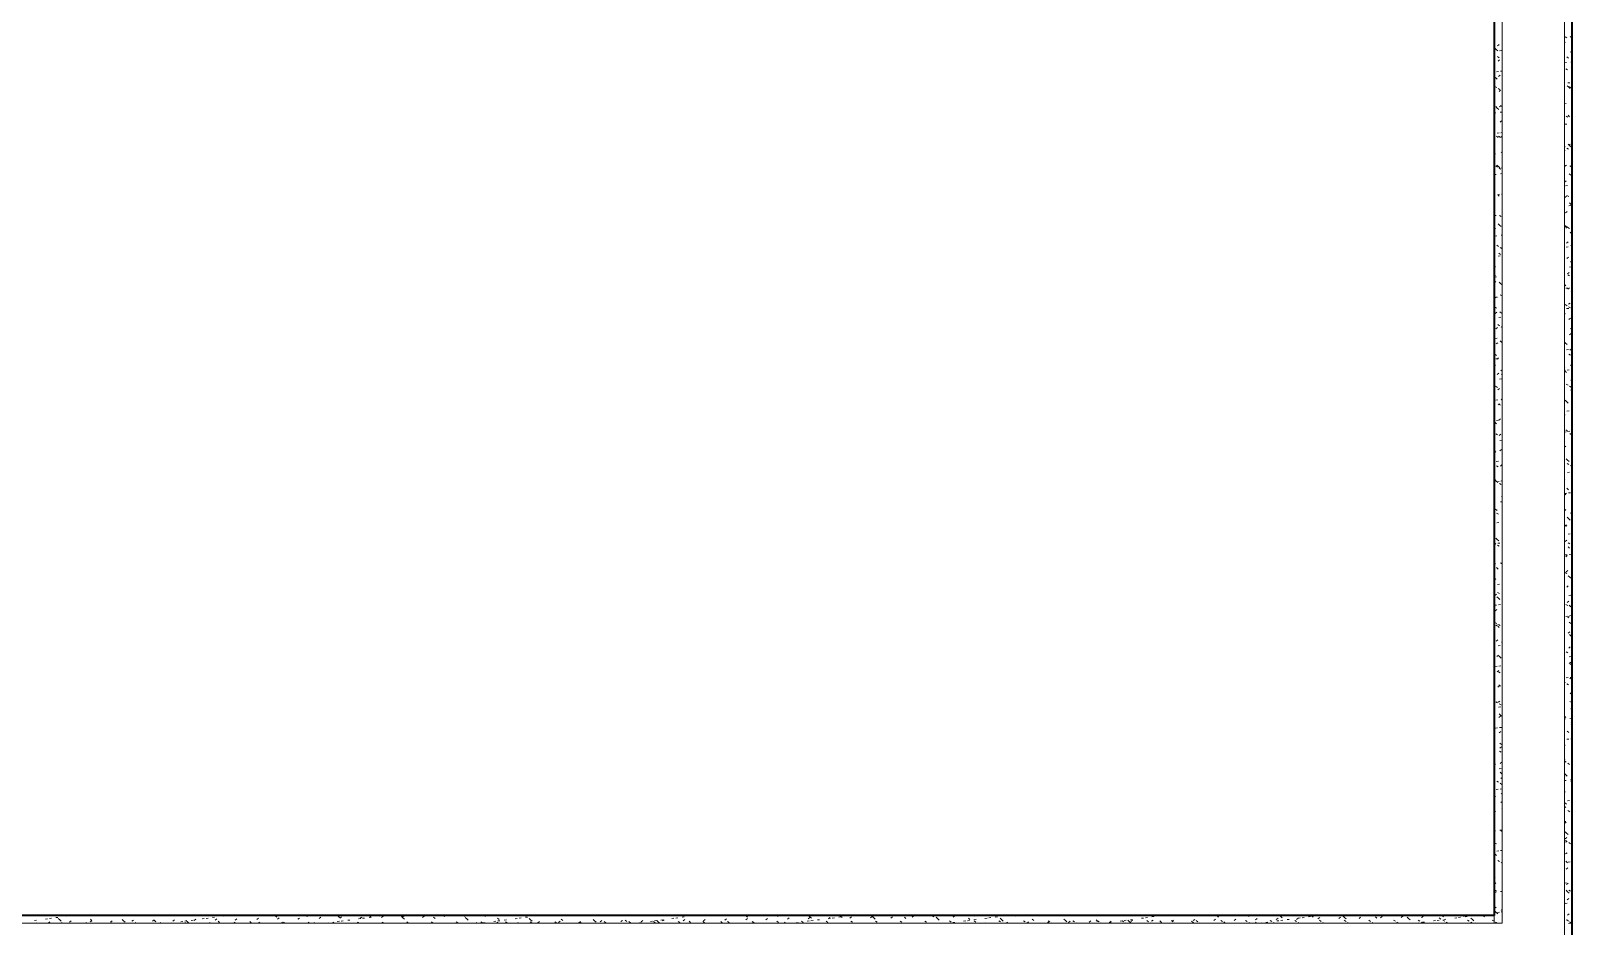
# Model space of a CAD drawing. Header units: millimetres. Extents: x -4948 to 42228, y -4856 to 69378.
# Drawn here: x 17750 to 20221, y 13837 to 15273 of the extents above; entities that cross this region are included whole.
import ezdxf

# ---------------------------------------------------------------- set-up
doc = ezdxf.new("R2010")
doc.units = ezdxf.units.MM
for name, color, linetype, lineweight in [('A-WALL', 113, 'Continuous', 13), ('A-WALL-PATT', 111, 'Continuous', 13), ('I-WALL', 2, 'Continuous', 13)]:
    doc.layers.add(name, color=color, linetype=linetype, lineweight=lineweight)

# ---------------------------------------------------------------- blocks, each defined once
blk = doc.blocks.new('27ELB-RD-AR-0000-BIM_rvt-1-1 этаж отм_ _0_000 лотки')
at = {"layer": 'A-WALL', "color": 252, "lineweight": 9}
for p, q in [((20108.9, 13842.1), (20108.9, 16592.1)), ((20208.9, 13742.1), (20208.9, 16592.1)), ((20096.4, 13842.1), (16221.4, 13842.1)), ((20096.4, 13842.1), (20096.4, 13854.6)), ((20096.4, 13854.6), (20096.4, 13842.1)), ((20108.9, 13842.1), (20096.4, 13842.1)), ((20096.4, 13842.1), (20108.9, 13842.1))]:
    blk.add_line(p, q, dxfattribs=at)
at = {"layer": 'A-WALL-PATT', "color": 252, "linetype": 'Continuous', "lineweight": 9}
for p, q in [((20096.4, 15272.5), (20096.4, 15272.6)), ((20101.7, 15249), (20104.3, 15251)), ((20208.9, 15254.5), (20210.7, 15254.7)), ((20210, 15263.6), (20212.9, 15261.8)), ((20218.1, 15263), (20220.7, 15265.1)), ((20096.4, 15239.7), (20097.8, 15239.9)), ((20097.2, 15245.2), (20099.6, 15243.1)), ((20099.6, 15243.1), (20099.6, 15243.1)), ((20099.6, 15243.1), (20102.1, 15240.8)), ((20101.6, 15231.6), (20104.5, 15229.8)), ((20102.5, 15224.5), (20105.1, 15226.5)), ((20104.8, 15240.8), (20108.1, 15241.2)), ((20208.9, 15221.6), (20212.1, 15222)), ((20213, 15231.4), (20215.5, 15229.2)), ((20218.9, 15238.6), (20221.4, 15240.5)), ((20219.1, 15222.9), (20221.4, 15223.2)), ((20220.3, 15231.8), (20221.4, 15231.1)), ((20098.5, 15198), (20101, 15195.7)), ((20099.9, 15207.2), (20103.3, 15207.7)), ((20103.3, 15200), (20105.9, 15202.1)), ((20106.2, 15208.1), (20108.9, 15208.4)), ((20211.3, 15212.3), (20214.1, 15210.5)), ((20219.7, 15214.1), (20221.4, 15215.4)), ((20096.4, 15173.9), (20097.4, 15174)), ((20097.5, 15183.7), (20100.4, 15181.9)), ((20102.9, 15180.3), (20105.7, 15178.5)), ((20104.1, 15175.6), (20106.7, 15177.6)), ((20213.5, 15184.8), (20215.9, 15182.7)), ((20214.2, 15189.4), (20217.5, 15189.8)), ((20215.9, 15182.7), (20215.9, 15182.7)), ((20215.9, 15182.7), (20218.3, 15180.4)), ((20216.2, 15183.9), (20219, 15182.1)), ((20220.5, 15190.2), (20221.4, 15190.4)), ((20220.5, 15189.6), (20221.4, 15190.3)), ((20099, 15151.4), (20101.3, 15149.2)), ((20101.3, 15149.2), (20101.3, 15149.2)), ((20101.3, 15149.2), (20103.8, 15147)), ((20104.9, 15151.1), (20107.5, 15153.1)), ((20107.8, 15151.9), (20108.9, 15151.2)), ((20208.9, 15155.8), (20211.6, 15156.2)), ((20221.3, 15165.2), (20221.4, 15165.2)), ((20096.4, 15141), (20098.8, 15141.3)), ((20105.7, 15126.6), (20108.3, 15128.7)), ((20105.8, 15142.3), (20108.9, 15142.7)), ((20209.7, 15123.1), (20213, 15123.5)), ((20211.5, 15136.3), (20214.3, 15134.5)), ((20214.8, 15137.6), (20217.2, 15135.3)), ((20220, 15124.4), (20221.4, 15124.6)), ((20100.2, 15104.1), (20102.7, 15101.9)), ((20100.9, 15108.7), (20104.2, 15109.2)), ((20103.1, 15104.3), (20105.9, 15102.5)), ((20106.5, 15102.1), (20108.9, 15104)), ((20107.1, 15109.6), (20108.9, 15109.8)), ((20208.9, 15105.4), (20209.2, 15105.7)), ((20096.4, 15083.4), (20096.9, 15083)), ((20096.4, 15075.3), (20098.3, 15075.5)), ((20107.3, 15077.7), (20108.9, 15078.9)), ((20208.9, 15087.5), (20210.2, 15086.6)), ((20208.9, 15080.4), (20210, 15081.2)), ((20212.7, 15085), (20215.6, 15083.2)), ((20215.1, 15090.9), (20218.5, 15091.3)), ((20215.2, 15091), (20217.6, 15088.8)), ((20217.6, 15088.8), (20217.6, 15088.8)), ((20217.6, 15088.8), (20220.1, 15086.6)), ((20099, 15056.4), (20101.8, 15054.6)), ((20100.7, 15057.5), (20103.1, 15055.4)), ((20103.1, 15055.4), (20103.1, 15055.4)), ((20103.1, 15055.4), (20105.5, 15053.1)), ((20104.4, 15053), (20107.2, 15051.2)), ((20108.1, 15053.2), (20108.9, 15053.8)), ((20208.9, 15055.3), (20210.8, 15056.7)), ((20209.3, 15057.2), (20212.6, 15057.7)), ((20217.6, 15056.6), (20220.5, 15054.8)), ((20096.4, 15042.4), (20099.7, 15042.8)), ((20106.7, 15043.7), (20108.9, 15044)), ((20208.9, 15030.2), (20211.6, 15032.3)), ((20210.6, 15024.5), (20214, 15025)), ((20216.5, 15043.7), (20219, 15041.5)), ((20221, 15025.9), (20221.4, 15025.9)), ((20096.4, 15007.6), (20097.2, 15007)), ((20101.8, 15010.2), (20105.1, 15010.6)), ((20102, 15010.3), (20104.4, 15008)), ((20108.1, 15011), (20108.9, 15011.1)), ((20209.7, 15005.8), (20212.4, 15007.8)), ((20213, 15009.1), (20215.8, 15007.3)), ((20096.4, 14976.6), (20099.3, 14977)), ((20104.6, 14977), (20107.4, 14975.2)), ((20210.5, 14981.3), (20213.2, 14983.3)), ((20216.1, 14992.4), (20219.4, 14992.8)), ((20217, 14997.1), (20219.3, 14995)), ((20219.3, 14995), (20219.3, 14995)), ((20219.3, 14995), (20221.4, 14993.1)), ((20096.4, 14957), (20098.4, 14955.7)), ((20102.5, 14963.7), (20104.8, 14961.5)), ((20104.8, 14961.5), (20104.8, 14961.5)), ((20104.8, 14961.5), (20107.3, 14959.3)), ((20208.9, 14961.2), (20211.7, 14959.4)), ((20208.9, 14958.4), (20209.6, 14957.7)), ((20210.2, 14958.7), (20213.5, 14959.1)), ((20211.3, 14956.8), (20214, 14958.9)), ((20214.2, 14957.7), (20217.1, 14955.9)), ((20218.2, 14949.9), (20220.7, 14947.6)), ((20096.4, 14943.9), (20096.8, 14944.2)), ((20097.3, 14943.8), (20100.6, 14944.3)), ((20100.5, 14929.1), (20103.3, 14927.3)), ((20105.8, 14925.7), (20108.7, 14923.9)), ((20107.6, 14945.2), (20108.9, 14945.4)), ((20211.6, 14926), (20214.9, 14926.4)), ((20212.1, 14932.4), (20214.8, 14934.4)), ((20219.1, 14929.4), (20221.4, 14927.9)), ((20096.4, 14918.8), (20097.6, 14919.7)), ((20102.8, 14911.7), (20106.1, 14912.1)), ((20103.7, 14916.4), (20106.2, 14914.2)), ((20212.9, 14907.9), (20215.6, 14909.9)), ((20218.7, 14903.3), (20221.1, 14901.1)), ((20221.1, 14901.1), (20221.1, 14901.1)), ((20221.1, 14901.1), (20221.4, 14900.9)), ((20096.4, 14893.7), (20098.4, 14895.3)), ((20096.4, 14881.2), (20098.6, 14879.8)), ((20096.9, 14878), (20100.2, 14878.5)), ((20213.7, 14883.4), (20216.4, 14885.5)), ((20214.5, 14881.8), (20217.3, 14880)), ((20217, 14893.8), (20220.4, 14894.3)), ((20096.5, 14868.8), (20099.2, 14870.8)), ((20104.2, 14869.8), (20106.5, 14867.7)), ((20106.5, 14867.7), (20106.5, 14867.7)), ((20106.5, 14867.7), (20108.9, 14865.6)), ((20208.9, 14866.2), (20208.9, 14866.1)), ((20208.9, 14866.1), (20208.9, 14866.1)), ((20208.9, 14866.1), (20211.4, 14863.9)), ((20211.1, 14860.2), (20214.5, 14860.6)), ((20214.5, 14858.9), (20217.2, 14861)), ((20220, 14856), (20221.4, 14854.7)), ((20096.4, 14830.9), (20096.9, 14830.4)), ((20097.1, 14830.2), (20099.9, 14828.4)), ((20097.3, 14844.3), (20100, 14846.3)), ((20098.3, 14845.3), (20101.6, 14845.8)), ((20106.1, 14849.8), (20108.9, 14848)), ((20108.6, 14846.7), (20108.9, 14846.7)), ((20208.9, 14827), (20209.6, 14827.1)), ((20210.3, 14833.9), (20213.2, 14832.1)), ((20212.5, 14827.5), (20215.9, 14827.9)), ((20215.3, 14834.5), (20218, 14836.5)), ((20215.7, 14830.5), (20218.5, 14828.7)), ((20098.1, 14819.8), (20100.8, 14821.9)), ((20102, 14801.9), (20104.8, 14800.1)), ((20103.7, 14813.2), (20107, 14813.6)), ((20105.4, 14822.6), (20107.9, 14820.3)), ((20208.9, 14820.1), (20210.3, 14818.7)), ((20216.1, 14810), (20218.8, 14812)), ((20220.5, 14809.4), (20221.4, 14808.6)), ((20220.6, 14802.1), (20221.4, 14801.6)), ((20097.8, 14779.5), (20101.1, 14779.9)), ((20098.9, 14795.3), (20101.6, 14797.4)), ((20105.9, 14776), (20108.3, 14773.8)), ((20107.3, 14798.4), (20108.9, 14797.5)), ((20216.9, 14785.5), (20219.6, 14787.6)), ((20218, 14795.3), (20221.3, 14795.8)), ((20097.3, 14754.3), (20100.1, 14752.5)), ((20099.7, 14770.9), (20102.4, 14772.9)), ((20108.3, 14773.8), (20108.3, 14773.8)), ((20108.3, 14773.8), (20108.9, 14773.3)), ((20208.9, 14773.9), (20210.6, 14772.3)), ((20210.6, 14772.3), (20210.6, 14772.3)), ((20210.6, 14772.3), (20213.1, 14770)), ((20212.1, 14761.7), (20215.4, 14762.1)), ((20215.9, 14754.5), (20218.8, 14752.7)), ((20217.7, 14761.1), (20220.4, 14763.1)), ((20096.4, 14738.6), (20098.6, 14736.6)), ((20099.2, 14746.8), (20102.5, 14747.2)), ((20100.5, 14746.4), (20103.2, 14748.4)), ((20107.2, 14728.7), (20108.9, 14727.2)), ((20208.9, 14733.7), (20209.8, 14733.2)), ((20208.9, 14728.4), (20210.5, 14728.6)), ((20209.5, 14727.2), (20212, 14724.9)), ((20213.5, 14729), (20216.8, 14729.4)), ((20218.5, 14736.6), (20221.2, 14738.6)), ((20098.5, 14703), (20101.4, 14701.2)), ((20101.3, 14721.9), (20104, 14724)), ((20104.6, 14714.6), (20108, 14715.1)), ((20107.6, 14722.5), (20108.9, 14721.7)), ((20211.8, 14706.6), (20214.7, 14704.8)), ((20217.2, 14703.2), (20220, 14701.4)), ((20219.3, 14712.1), (20221.4, 14713.7)), ((20096.4, 14692.5), (20097.5, 14691.5)), ((20098.8, 14681), (20102.1, 14681.4)), ((20102.1, 14697.5), (20104.8, 14699.5)), ((20107.7, 14682.1), (20108.9, 14681)), ((20210, 14680.6), (20212.4, 14678.4)), ((20212.4, 14678.4), (20212.4, 14678.4)), ((20212.4, 14678.4), (20214.9, 14676.2)), ((20218.9, 14696.8), (20221.4, 14697.1)), ((20220.1, 14687.6), (20221.4, 14688.6)), ((20102.9, 14673), (20105.6, 14675)), ((20103.4, 14674.6), (20106.3, 14672.8)), ((20108.8, 14671.2), (20108.9, 14671.1)), ((20208.9, 14657.9), (20210, 14657.2)), ((20213, 14663.1), (20216.3, 14663.6)), ((20220.9, 14663.2), (20221.4, 14663.5)), ((20096.4, 14647.8), (20097.2, 14647.9)), ((20096.4, 14646.4), (20097.8, 14645)), ((20097.8, 14645), (20097.8, 14645)), ((20097.8, 14645), (20100.3, 14642.7)), ((20100.1, 14648.3), (20103.5, 14648.7)), ((20103.7, 14648.5), (20106.4, 14650.6)), ((20208.9, 14629.7), (20211.5, 14630.1)), ((20211.3, 14633.3), (20213.8, 14631)), ((20214.4, 14630.4), (20217.7, 14630.9)), ((20098.8, 14627), (20101.6, 14625.2)), ((20104.5, 14624.1), (20107.2, 14626.1)), ((20105.6, 14616.1), (20108.9, 14616.5)), ((20208.9, 14607.4), (20211.2, 14605.9)), ((20217.4, 14627.2), (20220.3, 14625.4)), ((20096.8, 14599.9), (20099.2, 14597.6)), ((20099.7, 14582.5), (20103, 14582.9)), ((20105.3, 14599.6), (20108, 14601.6)), ((20211.8, 14586.7), (20214.1, 14584.6)), ((20213.3, 14579.3), (20216.1, 14577.5)), ((20214.1, 14584.6), (20214.1, 14584.6)), ((20214.1, 14584.6), (20216.6, 14582.3)), ((20219.9, 14598.3), (20221.4, 14598.5)), ((20096.4, 14578), (20097.5, 14577.3)), ((20100, 14575.7), (20102.8, 14573.9)), ((20106.2, 14575.1), (20108.8, 14577.2)), ((20208.9, 14553.6), (20209.6, 14554.2)), ((20214, 14564.6), (20217.3, 14565.1)), ((20218.7, 14575.9), (20221.4, 14574.2)), ((20096.4, 14549.1), (20098.1, 14549.4)), ((20097.2, 14553.3), (20099.6, 14551.1)), ((20099.6, 14551.1), (20099.6, 14551.1)), ((20099.6, 14551.1), (20102.1, 14548.9)), ((20101.1, 14549.8), (20104.4, 14550.2)), ((20104.9, 14547.3), (20107.7, 14545.5)), ((20107, 14550.6), (20108.9, 14552.1)), ((20208.9, 14531.6), (20211.5, 14529.9)), ((20208.9, 14528.5), (20210.4, 14529.7)), ((20209.1, 14531.1), (20212.4, 14531.5)), ((20213, 14539.5), (20215.5, 14537.2)), ((20215.4, 14531.9), (20218.7, 14532.4)), ((20098.5, 14506), (20101, 14503.8)), ((20106.5, 14517.6), (20108.9, 14517.9)), ((20107.8, 14526.2), (20108.9, 14527)), ((20208.9, 14503.4), (20211.2, 14505.2)), ((20100.3, 14499.7), (20103.1, 14497.9)), ((20100.6, 14483.9), (20104, 14484.4)), ((20108.6, 14501.7), (20108.9, 14501.9)), ((20209.4, 14478.7), (20212, 14480.8)), ((20209.9, 14480.4), (20212.7, 14478.6)), ((20213.5, 14492.9), (20215.9, 14490.7)), ((20215.9, 14490.7), (20215.9, 14490.7)), ((20215.9, 14490.7), (20218.3, 14488.5)), ((20218.9, 14499.9), (20221.4, 14498.4)), ((20220.8, 14499.8), (20221.4, 14499.8)), ((20096.4, 14467.3), (20096.7, 14467.5)), ((20099, 14459.4), (20101.3, 14457.3)), ((20101.3, 14457.3), (20101.3, 14457.3)), ((20101.3, 14457.3), (20103.8, 14455)), ((20210.2, 14454.3), (20212.8, 14456.3)), ((20214.9, 14466.1), (20218.2, 14466.5)), ((20096.4, 14451.7), (20099, 14450)), ((20096.4, 14450.5), (20099.1, 14450.8)), ((20096.4, 14442.2), (20097.5, 14443)), ((20101.5, 14448.4), (20104.3, 14446.6)), ((20102, 14451.2), (20105.4, 14451.7)), ((20210, 14432.6), (20213.4, 14433)), ((20211, 14429.8), (20213.6, 14431.8)), ((20214.8, 14452), (20217.6, 14450.2)), ((20214.8, 14445.6), (20217.2, 14443.3)), ((20216.3, 14433.4), (20219.6, 14433.8)), ((20220.1, 14448.6), (20221.4, 14447.8)), ((20096.4, 14417.1), (20098.3, 14418.6)), ((20100.2, 14412.2), (20102.7, 14409.9)), ((20106.4, 14420), (20108.9, 14418.4)), ((20107.5, 14419.1), (20108.9, 14419.2)), ((20211.8, 14405.3), (20214.4, 14407.4)), ((20096.4, 14392.1), (20099.1, 14394.1)), ((20101.6, 14385.4), (20104.9, 14385.8)), ((20210.1, 14404.5), (20213, 14402.7)), ((20212.6, 14380.9), (20215.2, 14382.9)), ((20215.2, 14399), (20217.6, 14396.9)), ((20217.6, 14396.9), (20217.6, 14396.9)), ((20217.6, 14396.9), (20220.1, 14394.6)), ((20097.2, 14367.6), (20099.9, 14369.6)), ((20100.7, 14365.6), (20103.1, 14363.4)), ((20101.7, 14372.4), (20104.6, 14370.6)), ((20103.1, 14363.4), (20103.1, 14363.4)), ((20103.1, 14363.4), (20105.5, 14361.2)), ((20213.4, 14356.4), (20216, 14358.4)), ((20215.9, 14367.6), (20219.2, 14368)), ((20220.4, 14372.7), (20221.4, 14372)), ((20096.7, 14351.9), (20100, 14352.3)), ((20098, 14343.1), (20100.7, 14345.2)), ((20103, 14352.7), (20106.3, 14353.1)), ((20211, 14334), (20214.3, 14334.5)), ((20211.4, 14353.1), (20214.2, 14351.3)), ((20214.2, 14331.9), (20216.8, 14334)), ((20216.5, 14351.8), (20219, 14349.5)), ((20217.2, 14334.9), (20220.6, 14335.3)), ((20097.6, 14324.5), (20100.4, 14322.7)), ((20098.8, 14318.7), (20101.5, 14320.7)), ((20102, 14318.3), (20104.4, 14316.1)), ((20103, 14321.1), (20105.8, 14319.3)), ((20108.4, 14320.5), (20108.9, 14320.6)), ((20215, 14307.4), (20217.6, 14309.5)), ((20216.3, 14324.7), (20219.1, 14322.9)), ((20099.6, 14294.2), (20102.3, 14296.2)), ((20102.5, 14286.9), (20105.9, 14287.3)), ((20107.9, 14292.7), (20108.9, 14292.1)), ((20215.8, 14283), (20218.4, 14285)), ((20217, 14305.2), (20219.3, 14303)), ((20219.3, 14303), (20219.3, 14303)), ((20219.3, 14303), (20221.4, 14301.2)), ((20100.4, 14269.7), (20103.1, 14271.8)), ((20102.4, 14271.7), (20104.8, 14269.6)), ((20104.8, 14269.6), (20104.8, 14269.6)), ((20104.8, 14269.6), (20107.3, 14267.3)), ((20208.9, 14268), (20209.8, 14268.1)), ((20208.9, 14266.5), (20209.6, 14265.8)), ((20211.6, 14277.2), (20214.4, 14275.4)), ((20216.6, 14258.5), (20219.2, 14260.5)), ((20216.8, 14269), (20220.1, 14269.5)), ((20218.2, 14257.9), (20220.7, 14255.6)), ((20097.7, 14253.4), (20101, 14253.8)), ((20101.2, 14245.2), (20103.9, 14247.3)), ((20103.2, 14245.2), (20106, 14243.4)), ((20103.9, 14254.2), (20107.2, 14254.6)), ((20211.9, 14235.5), (20215.2, 14236)), ((20217.4, 14234), (20220, 14236.1)), ((20218.2, 14236.3), (20221.4, 14236.8)), ((20096.4, 14224.2), (20097, 14223.8)), ((20102, 14220.8), (20104.7, 14222.8)), ((20103.7, 14224.5), (20106.2, 14222.2)), ((20208.9, 14228.4), (20210.3, 14227.5)), ((20212.8, 14225.9), (20215.7, 14224.1)), ((20218.2, 14209.6), (20220.8, 14211.6)), ((20218.7, 14211.3), (20221.1, 14209.2)), ((20221.1, 14209.2), (20221.1, 14209.2)), ((20221.1, 14209.2), (20221.4, 14208.9)), ((20096.4, 14187.4), (20096.5, 14187.4)), ((20099.1, 14197.2), (20101.9, 14195.4)), ((20102.8, 14196.3), (20105.5, 14198.3)), ((20103.5, 14188.4), (20106.8, 14188.8)), ((20104.4, 14193.8), (20107.3, 14192)), ((20208.9, 14202.2), (20209.4, 14202.3)), ((20217.7, 14197.5), (20220.6, 14195.7)), ((20219, 14185.1), (20221.4, 14186.9)), ((20103.6, 14171.8), (20106.3, 14173.9)), ((20104.2, 14177.9), (20106.5, 14175.7)), ((20106.5, 14175.7), (20106.5, 14175.7)), ((20106.5, 14175.7), (20108.9, 14173.6)), ((20208.9, 14174.2), (20208.9, 14174.2)), ((20208.9, 14174.2), (20208.9, 14174.2)), ((20208.9, 14174.2), (20211.4, 14171.9)), ((20208.9, 14169.4), (20210.7, 14169.6)), ((20217.7, 14170.5), (20221.1, 14171)), ((20219.8, 14160.6), (20221.4, 14161.8)), ((20220, 14164.1), (20221.4, 14162.8)), ((20096.4, 14148.4), (20097.3, 14147.9)), ((20096.4, 14138.9), (20096.8, 14138.5)), ((20098.6, 14154.8), (20101.9, 14155.3)), ((20104.4, 14147.4), (20107.1, 14149.4)), ((20104.9, 14155.7), (20108.2, 14156.1)), ((20212.9, 14137), (20216.2, 14137.4)), ((20213.1, 14149.9), (20215.9, 14148.1)), ((20219.1, 14137.8), (20221.4, 14138.1)), ((20220.6, 14136.1), (20221.4, 14136.7)), ((20104.7, 14117.9), (20107.5, 14116.1)), ((20105.2, 14122.9), (20107.9, 14124.9)), ((20105.4, 14130.6), (20107.9, 14128.4)), ((20208.9, 14128.1), (20210.3, 14126.8)), ((20220.5, 14117.5), (20221.4, 14116.6)), ((20096.4, 14097.9), (20098.5, 14096.6)), ((20096.4, 14088.8), (20097.4, 14088.9)), ((20104.4, 14089.8), (20107.7, 14090.3)), ((20105.9, 14084), (20108.3, 14081.9)), ((20106, 14098.4), (20108.7, 14100.5)), ((20208.9, 14103.6), (20210.3, 14103.8)), ((20209, 14102), (20211.8, 14100.2)), ((20214.3, 14098.6), (20217.1, 14096.8)), ((20100.6, 14070), (20103.4, 14068.2)), ((20105.9, 14066.6), (20108.7, 14064.7)), ((20106.8, 14073.9), (20108.9, 14075.5)), ((20108.3, 14081.9), (20108.3, 14081.9)), ((20108.3, 14081.9), (20108.9, 14081.3)), ((20208.9, 14082), (20210.6, 14080.3)), ((20208.9, 14077), (20209.5, 14077.5)), ((20208.9, 14070.7), (20211.7, 14071.1)), ((20210.6, 14080.3), (20210.6, 14080.3)), ((20210.6, 14080.3), (20213.1, 14078.1)), ((20218.7, 14072), (20221.4, 14072.4)), ((20219.2, 14070.2), (20221.4, 14068.8)), ((20096.4, 14046.7), (20098.6, 14044.6)), ((20099.5, 14056.3), (20102.9, 14056.8)), ((20105.8, 14057.1), (20108.9, 14057.5)), ((20107.2, 14036.8), (20108.9, 14035.2)), ((20107.6, 14049.5), (20108.9, 14050.4)), ((20208.9, 14051.9), (20210.3, 14053)), ((20209.5, 14035.2), (20212, 14032.9)), ((20213.8, 14038.5), (20217.1, 14038.9)), ((20220.1, 14039.3), (20221.4, 14039.5)), ((20096.4, 14023), (20097, 14023.1)), ((20096.4, 14022.1), (20098.7, 14020.6)), ((20108.4, 14025), (20108.9, 14025.3)), ((20208.9, 14026.8), (20211.1, 14028.6)), ((20214.6, 14022.6), (20217.4, 14020.8)), ((20096.4, 14000.5), (20097.5, 13999.5)), ((20096.4, 13990.1), (20098.4, 13990.4)), ((20105.4, 13991.3), (20108.7, 13991.8)), ((20106.2, 13990.6), (20108.9, 13988.9)), ((20107.7, 13990.2), (20108.9, 13989.1)), ((20208.9, 14004.9), (20211.2, 14005.3)), ((20209.3, 14002), (20211.9, 14004.1)), ((20210, 13988.6), (20212.4, 13986.5)), ((20212.4, 13986.5), (20212.4, 13986.5)), ((20212.4, 13986.5), (20214.9, 13984.2)), ((20097.1, 13971.1), (20100, 13969.3)), ((20209.3, 13972.1), (20212.6, 13972.6)), ((20210.1, 13977.6), (20212.7, 13979.6)), ((20210.4, 13974.7), (20213.3, 13972.9)), ((20215.8, 13971.3), (20218.6, 13969.5)), ((20219.6, 13973.5), (20221.4, 13973.7)), ((20096.4, 13954.4), (20097.8, 13953)), ((20096.4, 13940.5), (20097.1, 13941.1)), ((20097.8, 13953), (20097.8, 13953)), ((20097.8, 13953), (20100.3, 13950.8)), ((20100.5, 13957.8), (20103.8, 13958.2)), ((20102, 13942.7), (20104.9, 13940.9)), ((20106.7, 13958.6), (20108.9, 13958.9)), ((20107.4, 13939.3), (20108.9, 13938.3)), ((20210.9, 13953.1), (20213.5, 13955.1)), ((20211.3, 13941.4), (20213.8, 13939.1)), ((20214.8, 13940), (20218.1, 13940.4)), ((20220.7, 13942.9), (20221.4, 13942.5)), ((20221, 13940.8), (20221.4, 13940.8)), ((20096.4, 13924.4), (20097.9, 13924.6)), ((20096.4, 13915.4), (20097.9, 13916.6)), ((20211.7, 13928.6), (20214.3, 13930.7)), ((20096.4, 13890.3), (20098.7, 13892.1)), ((20096.4, 13891.5), (20099.3, 13891.9)), ((20096.7, 13907.9), (20099.2, 13905.7)), ((20097.4, 13895.1), (20100.2, 13893.3)), ((20106.3, 13892.8), (20108.9, 13893.1)), ((20208.9, 13906.3), (20212.2, 13906.7)), ((20211.8, 13894.8), (20214.1, 13892.6)), ((20212.5, 13904.2), (20215.1, 13906.2)), ((20214.1, 13892.6), (20214.1, 13892.6)), ((20214.1, 13892.6), (20216.6, 13890.4)), ((20216, 13895.3), (20218.9, 13893.5)), ((20096.9, 13865.6), (20099.5, 13867.7)), ((20107.6, 13863.3), (20108.9, 13862.5)), ((20208.9, 13874.6), (20209.8, 13874)), ((20210.2, 13873.6), (20213.6, 13874)), ((20213.3, 13879.7), (20215.9, 13881.7)), ((20220.6, 13875), (20221.4, 13875.1)), ((17756.4, 13846.5), (17759.7, 13846.9)), ((17759.8, 13842.9), (17761.1, 13842.1)), ((17774, 13848.8), (17777.3, 13849.2)), ((17778.2, 13842.3), (17780.8, 13844.4)), ((17780.3, 13849.6), (17783.6, 13850.1)), ((17790.6, 13851), (17793.9, 13851.4)), ((17794.4, 13849.5), (17796.8, 13847.3)), ((17796.8, 13847.3), (17796.8, 13847.3)), ((17796.8, 13847.3), (17799.2, 13845.1)), ((17799.4, 13843), (17800.8, 13842.1)), ((17808.1, 13853.3), (17811.5, 13853.7)), ((17812.5, 13843.6), (17815.1, 13845.6)), ((17814.5, 13854.1), (17817.8, 13854.6)), ((17838.9, 13843.1), (17840.5, 13842.1)), ((17845.7, 13844), (17848.4, 13846)), ((17846, 13848.4), (17848.5, 13846.1)), ((17878.2, 13843.8), (17880.9, 13845.9)), ((17878.5, 13843.2), (17880.1, 13842.1)), ((17896.8, 13847.9), (17899.1, 13845.8)), ((17899.1, 13845.8), (17899.1, 13845.8)), ((17899.1, 13845.8), (17901.6, 13843.5)), ((17912.5, 13845.1), (17915.2, 13847.1)), ((17918, 13843.2), (17919.8, 13842.1)), ((17945.7, 13845.5), (17948.4, 13847.5)), ((17948.4, 13846.8), (17950.8, 13844.5)), ((17957.6, 13843.3), (17959.5, 13842.1)), ((17973.2, 13842.1), (17976.6, 13842.6)), ((17978.2, 13845.4), (17980.9, 13847.4)), ((17990.8, 13844.5), (17994.1, 13844.9)), ((17997.1, 13845.3), (18000.4, 13845.7)), ((17997.1, 13843.4), (17999.1, 13842.1)), ((17999.2, 13846.4), (18001.5, 13844.2)), ((18001.5, 13844.2), (18001.5, 13844.2)), ((18001.5, 13844.2), (18003.8, 13842.1)), ((18007.4, 13846.6), (18010.7, 13847.1)), ((18012.5, 13846.6), (18015.2, 13848.6)), ((18025, 13849), (18028.3, 13849.4)), ((18031.3, 13849.8), (18034.6, 13850.2)), ((18036.7, 13843.4), (18038.8, 13842.1)), ((18040.5, 13854.6), (18042.2, 13853.1)), ((18041.6, 13851.1), (18044.9, 13851.6)), ((18045.8, 13847), (18048.4, 13849.1)), ((18050.8, 13845.2), (18053.2, 13843)), ((18059.1, 13853.5), (18062.5, 13853.9)), ((18065.5, 13854.3), (18067.8, 13854.6)), ((18076.2, 13843.5), (18078.5, 13842.1)), ((18078.3, 13846.9), (18080.9, 13848.9)), ((18090.9, 13854.6), (18091.4, 13854.1)), ((18101.6, 13844.8), (18103.9, 13842.7)), ((18103.9, 13842.7), (18103.9, 13842.7)), ((18103.9, 13842.7), (18104.5, 13842.1)), ((18112.6, 13848.1), (18115.2, 13850.1)), ((18115.8, 13843.6), (18118.1, 13842.1)), ((18141.2, 13854.6), (18142.1, 13853.8)), ((18142.1, 13853.8), (18142.1, 13853.8)), ((18142.1, 13853.8), (18144.6, 13851.5)), ((18145.8, 13848.5), (18148.5, 13850.6)), ((18153.1, 13843.7), (18154.9, 13842.1)), ((18155.3, 13843.7), (18157.8, 13842.1)), ((18178.3, 13848.4), (18181, 13850.4)), ((18191.6, 13854.6), (18193.8, 13852.6)), ((18194.9, 13843.7), (18197.4, 13842.1)), ((18204, 13843.2), (18205.2, 13842.1)), ((18212.6, 13849.6), (18215.3, 13851.6)), ((18224.2, 13842.3), (18227.6, 13842.7)), ((18234.4, 13843.8), (18237.1, 13842.1)), ((18241.8, 13844.6), (18245.1, 13845.1)), ((18242.1, 13854.4), (18244.5, 13852.2)), ((18244.5, 13852.2), (18244.5, 13852.2)), ((18244.5, 13852.2), (18247, 13850)), ((18245.8, 13850), (18248.5, 13852.1)), ((18248.1, 13845.5), (18251.4, 13845.9)), ((18255.5, 13842.1), (18255.6, 13842.1)), ((18258.4, 13846.8), (18261.7, 13847.2)), ((18274, 13843.9), (18276.8, 13842.1)), ((18276, 13849.1), (18279.3, 13849.6)), ((18278.3, 13849.9), (18281, 13851.9)), ((18282.3, 13850), (18285.6, 13850.4)), ((18292.6, 13851.3), (18295.9, 13851.7)), ((18293.7, 13853.3), (18296.2, 13851)), ((18310.2, 13853.6), (18313.5, 13854.1)), ((18312.6, 13851.1), (18315.3, 13853.1)), ((18313.5, 13843.9), (18316.4, 13842.1)), ((18316.5, 13854.5), (18317.5, 13854.6)), ((18344.5, 13852.8), (18346.9, 13850.7)), ((18345.9, 13851.5), (18348.5, 13853.6)), ((18346.9, 13850.7), (18346.9, 13850.7)), ((18346.9, 13850.7), (18349.3, 13848.4)), ((18353.1, 13844), (18355.9, 13842.2)), ((18378.4, 13851.4), (18381, 13853.4)), ((18392.6, 13844.1), (18395.5, 13842.3)), ((18396.1, 13851.7), (18398.6, 13849.4)), ((18412.7, 13852.6), (18415.3, 13854.6)), ((18432.2, 13844.2), (18435, 13842.4)), ((18445.9, 13853), (18448, 13854.6)), ((18446.9, 13851.3), (18449.3, 13849.1)), ((18449.3, 13849.1), (18449.3, 13849.1)), ((18449.3, 13849.1), (18451.7, 13846.9)), ((18464.4, 13842.1), (18465.7, 13843.2)), ((18471.7, 13844.2), (18474.6, 13842.4)), ((18475.2, 13842.5), (18478.6, 13842.9)), ((18478.4, 13852.9), (18480.6, 13854.6)), ((18492.8, 13844.8), (18496.1, 13845.2)), ((18497, 13842.1), (18499, 13843.6)), ((18498.5, 13850.1), (18501, 13847.9)), ((18499.1, 13845.6), (18502.4, 13846.1)), ((18509.4, 13847), (18512.8, 13847.4)), ((18511.3, 13844.3), (18514.1, 13842.5)), ((18512.7, 13854.1), (18513.3, 13854.6)), ((18527, 13849.3), (18530.3, 13849.7)), ((18529.7, 13842.1), (18531.5, 13843.4)), ((18533.3, 13850.1), (18536.6, 13850.6)), ((18543.6, 13851.5), (18546.9, 13851.9)), ((18545.9, 13854.5), (18546, 13854.6)), ((18549.3, 13849.7), (18551.6, 13847.6)), ((18550.8, 13844.4), (18553.7, 13842.6)), ((18551.6, 13847.6), (18551.6, 13847.6)), ((18551.6, 13847.6), (18554.1, 13845.3)), ((18561.2, 13853.8), (18564.5, 13854.2)), ((18563.1, 13842.6), (18565.8, 13844.7)), ((18578.4, 13854.4), (18578.7, 13854.6)), ((18590.4, 13844.5), (18593.2, 13842.7)), ((18596.4, 13843.1), (18599, 13845.1)), ((18600.9, 13848.6), (18603.3, 13846.3)), ((18628.8, 13842.9), (18631.5, 13844.9)), ((18629.9, 13844.5), (18632.8, 13842.7)), ((18651.7, 13848.2), (18654, 13846)), ((18654, 13846), (18654, 13846)), ((18654, 13846), (18656.5, 13843.7)), ((18663.2, 13844.1), (18665.8, 13846.2)), ((18669.5, 13844.6), (18672.3, 13842.8)), ((18696.4, 13844.6), (18699.1, 13846.6)), ((18703.3, 13847), (18705.7, 13844.8)), ((18709, 13844.7), (18711.9, 13842.9)), ((18726.2, 13842.6), (18729.6, 13843.1)), ((18728.9, 13844.4), (18731.5, 13846.4)), ((18743.8, 13844.9), (18747.1, 13845.4)), ((18748.6, 13844.7), (18751.4, 13842.9)), ((18750.1, 13845.8), (18753.4, 13846.2)), ((18754.1, 13846.6), (18756.4, 13844.5)), ((18756.4, 13844.5), (18756.4, 13844.5)), ((18756.4, 13844.5), (18758.9, 13842.2)), ((18760.4, 13847.1), (18763.8, 13847.6)), ((18763.2, 13845.6), (18765.8, 13847.7)), ((18778, 13849.4), (18781.3, 13849.9)), ((18784.3, 13850.3), (18787.6, 13850.7)), ((18788.1, 13844.8), (18791, 13843)), ((18794.6, 13851.6), (18797.9, 13852.1)), ((18795.7, 13854.6), (18797.1, 13853.3)), ((18796.4, 13846.1), (18799.1, 13848.1)), ((18805.6, 13845.5), (18808.1, 13843.2)), ((18812.2, 13854), (18815.5, 13854.4)), ((18827.7, 13844.9), (18830.5, 13843.1)), ((18828.9, 13845.9), (18831.6, 13847.9)), ((18846, 13854.6), (18846.3, 13854.4)), ((18856.5, 13845), (18858.8, 13842.9)), ((18858.8, 13842.9), (18858.8, 13842.9)), ((18858.8, 13842.9), (18859.7, 13842.1)), ((18863.2, 13847.1), (18865.9, 13849.2)), ((18867.2, 13845), (18870.1, 13843.2)), ((18896.4, 13854.6), (18897, 13854)), ((18896.5, 13847.6), (18899.1, 13849.6)), ((18897, 13854), (18897, 13854)), ((18897, 13854), (18899.4, 13851.8)), ((18906.8, 13845), (18909.6, 13843.2)), ((18908, 13843.9), (18910, 13842.1)), ((18929, 13847.4), (18931.6, 13849.4)), ((18946.3, 13845.1), (18949.1, 13843.3)), ((18946.7, 13854.6), (18948.7, 13852.8)), ((18958.8, 13843.5), (18960.4, 13842.1)), ((18963.3, 13848.6), (18965.9, 13850.7)), ((18977.2, 13842.8), (18980.6, 13843.2)), ((18985.9, 13845.2), (18988.7, 13843.4)), ((18994.8, 13845.1), (18998.1, 13845.6)), ((18996.5, 13849.1), (18999.2, 13851.1)), ((18997.1, 13854.6), (18999.4, 13852.5)), ((18999.4, 13852.5), (18999.4, 13852.5)), ((18999.4, 13852.5), (19001.8, 13850.2)), ((19001.1, 13845.9), (19004.4, 13846.4)), ((19010.4, 13842.4), (19010.7, 13842.1)), ((19011.4, 13847.3), (19014.8, 13847.7)), ((19025.4, 13845.2), (19028.2, 13843.4)), ((19029, 13848.9), (19031.6, 13851)), ((19029, 13849.6), (19032.3, 13850.1)), ((19035.3, 13850.4), (19038.6, 13850.9)), ((19045.6, 13851.8), (19048.9, 13852.2)), ((19048.6, 13853.5), (19051.1, 13851.2)), ((19063.2, 13854.1), (19066.5, 13854.6)), ((19063.3, 13850.1), (19065.9, 13852.2)), ((19065, 13845.3), (19067.8, 13843.5)), ((19096.5, 13850.6), (19099.2, 13852.6)), ((19099.4, 13853.1), (19101.8, 13850.9)), ((19101.8, 13850.9), (19101.8, 13850.9)), ((19101.8, 13850.9), (19104.2, 13848.7)), ((19104.5, 13845.4), (19107.3, 13843.6)), ((19129, 13850.4), (19131.7, 13852.5)), ((19144.1, 13845.5), (19146.9, 13843.7)), ((19151, 13851.9), (19153.4, 13849.7)), ((19163.3, 13851.7), (19166, 13853.7)), ((19183.6, 13845.5), (19186.4, 13843.7)), ((19189, 13842.1), (19189, 13842.1)), ((19196.6, 13852.1), (19199.2, 13854.1)), ((19201.8, 13851.5), (19204.1, 13849.4)), ((19204.1, 13849.4), (19204.1, 13849.4)), ((19204.1, 13849.4), (19206.6, 13847.1)), ((19216.2, 13842.1), (19216.4, 13842.2)), ((19223.2, 13845.6), (19226, 13843.8)), ((19228.3, 13843), (19231.6, 13843.4)), ((19228.5, 13842.2), (19228.7, 13842.1)), ((19229.1, 13851.9), (19231.7, 13854)), ((19245.8, 13845.3), (19249.2, 13845.7)), ((19248.9, 13842.1), (19249.6, 13842.6)), ((19252.1, 13846.1), (19255.4, 13846.5)), ((19253.4, 13850.4), (19255.8, 13848.1)), ((19262.4, 13847.5), (19265.8, 13847.9)), ((19262.7, 13845.7), (19265.5, 13843.9)), ((19263.4, 13853.2), (19265.2, 13854.6)), ((19268.1, 13842.3), (19268.3, 13842.1)), ((19280, 13849.8), (19283.3, 13850.2)), ((19281.6, 13842.1), (19282.1, 13842.5)), ((19286.3, 13850.6), (19289.6, 13851)), ((19296.6, 13853.6), (19297.9, 13854.6)), ((19296.6, 13852), (19299.9, 13852.4)), ((19302.3, 13845.8), (19305.1, 13844)), ((19304.2, 13850), (19306.5, 13847.8)), ((19306.5, 13847.8), (19306.5, 13847.8)), ((19306.5, 13847.8), (19309, 13845.5)), ((19307.6, 13842.3), (19308, 13842.1)), ((19314.2, 13854.3), (19316.6, 13854.6)), ((19314.3, 13842.1), (19316.4, 13843.7)), ((19329.1, 13853.4), (19330.6, 13854.6)), ((19341.8, 13845.8), (19344.6, 13844)), ((19347, 13842.1), (19349.7, 13844.1)), ((19347.2, 13842.4), (19347.7, 13842.1)), ((19355.7, 13848.8), (19358.2, 13846.6)), ((19379.7, 13842.1), (19382.2, 13844)), ((19381.4, 13845.9), (19384.2, 13844.1)), ((19386.7, 13842.5), (19387.3, 13842.1)), ((19406.6, 13848.4), (19408.9, 13846.2)), ((19408.9, 13846.2), (19408.9, 13846.2)), ((19408.9, 13846.2), (19411.4, 13844)), ((19413.8, 13843.2), (19416.5, 13845.2)), ((19420.9, 13846), (19423.7, 13844.2)), ((19426.3, 13842.6), (19427, 13842.1)), ((19447, 13843.6), (19449.7, 13845.6)), ((19458.1, 13847.3), (19460.6, 13845)), ((19460.5, 13846), (19463.3, 13844.2)), ((19465.8, 13842.6), (19466.7, 13842.1)), ((19471.4, 13842.1), (19472.3, 13842.2)), ((19479.3, 13843.1), (19482.6, 13843.6)), ((19479.5, 13843.4), (19482.2, 13845.5)), ((19496.8, 13845.4), (19500.2, 13845.9)), ((19500, 13846.1), (19502.8, 13844.3)), ((19503.1, 13846.3), (19506.4, 13846.7)), ((19505.4, 13842.7), (19506.3, 13842.1)), ((19509, 13846.8), (19511.3, 13844.7)), ((19511.3, 13844.7), (19511.3, 13844.7)), ((19511.3, 13844.7), (19513.8, 13842.4)), ((19513.4, 13847.6), (19516.8, 13848.1)), ((19513.8, 13844.7), (19516.5, 13846.7)), ((19531, 13849.9), (19534.4, 13850.4)), ((19537.3, 13850.8), (19540.6, 13851.2)), ((19539.6, 13846.2), (19542.4, 13844.4)), ((19544.9, 13842.8), (19546, 13842.1)), ((19547.1, 13845.1), (19549.7, 13847.1)), ((19547.6, 13852.1), (19551, 13852.6)), ((19550.8, 13854.6), (19551.9, 13853.6)), ((19560.5, 13845.7), (19563, 13843.4)), ((19565.2, 13854.4), (19566.4, 13854.6)), ((19579.1, 13846.3), (19581.9, 13844.5)), ((19579.6, 13845), (19582.2, 13847)), ((19584.5, 13842.8), (19585.7, 13842.1)), ((19601.2, 13854.6), (19601.2, 13854.6)), ((19611.3, 13845.3), (19613.7, 13843.1)), ((19613.7, 13843.1), (19613.7, 13843.1)), ((19613.7, 13843.1), (19614.8, 13842.1)), ((19613.9, 13846.2), (19616.5, 13848.2)), ((19618.7, 13846.3), (19621.5, 13844.5)), ((19624, 13842.9), (19625.3, 13842.1)), ((19647.1, 13846.6), (19649.8, 13848.7)), ((19651.5, 13854.6), (19651.9, 13854.3)), ((19651.9, 13854.3), (19651.9, 13854.3)), ((19651.9, 13854.3), (19654.3, 13852)), ((19658.2, 13846.4), (19661, 13844.6)), ((19662.9, 13844.2), (19665.2, 13842.1)), ((19663.6, 13843), (19665, 13842.1)), ((19679.6, 13846.5), (19682.3, 13848.5)), ((19697.8, 13846.5), (19700.6, 13844.7)), ((19701.9, 13854.6), (19703.6, 13853)), ((19703.1, 13843.1), (19704.6, 13842.1)), ((19713.7, 13843.7), (19715.5, 13842.1)), ((19713.9, 13847.7), (19716.6, 13849.7)), ((19721.2, 13842.1), (19723.3, 13842.4)), ((19730.3, 13843.3), (19733.6, 13843.7)), ((19737.3, 13846.5), (19740.1, 13844.7)), ((19742.7, 13843.1), (19744.3, 13842.1)), ((19747.1, 13848.1), (19749.8, 13850.2)), ((19747.9, 13845.6), (19751.2, 13846)), ((19752.2, 13854.6), (19754.2, 13852.7)), ((19754.1, 13846.4), (19757.4, 13846.9)), ((19754.2, 13852.7), (19754.2, 13852.7)), ((19754.2, 13852.7), (19756.7, 13850.5)), ((19764.4, 13847.8), (19767.8, 13848.2)), ((19765.3, 13842.6), (19765.8, 13842.1)), ((19776.9, 13846.6), (19779.7, 13844.8)), ((19779.6, 13848), (19782.3, 13850)), ((19782, 13850.1), (19785.4, 13850.5)), ((19782.2, 13843.2), (19784, 13842.1)), ((19788.3, 13850.9), (19791.6, 13851.4)), ((19798.6, 13852.3), (19802, 13852.7)), ((19803.5, 13853.7), (19805.9, 13851.5)), ((19813.9, 13849.2), (19816.6, 13851.2)), ((19816.1, 13842.2), (19816.2, 13842.1)), ((19816.4, 13846.7), (19819.2, 13844.9)), ((19821.8, 13843.3), (19823.6, 13842.1)), ((19847.2, 13849.6), (19849.8, 13851.7)), ((19854.3, 13853.3), (19856.6, 13851.2)), ((19856, 13846.8), (19858.8, 13845)), ((19856.6, 13851.2), (19856.6, 13851.2)), ((19856.6, 13851.2), (19859.1, 13848.9)), ((19861.3, 13843.4), (19863.3, 13842.1)), ((19879.7, 13849.5), (19882.3, 13851.5)), ((19895.5, 13846.8), (19898.3, 13845)), ((19900.9, 13843.4), (19903, 13842.1)), ((19905.9, 13852.2), (19908.3, 13849.9)), ((19914, 13850.7), (19916.6, 13852.7)), ((19935.1, 13846.9), (19937.9, 13845.1)), ((19940.4, 13843.5), (19942.6, 13842.1)), ((19947.2, 13851.1), (19949.9, 13853.2)), ((19956.7, 13851.7), (19959, 13849.6)), ((19959, 13849.6), (19959, 13849.6)), ((19959, 13849.6), (19961.5, 13847.3)), ((19971, 13842.1), (19974.3, 13842.5)), ((19974.6, 13847), (19977.4, 13845.2)), ((19979.7, 13851), (19982.4, 13853)), ((19980, 13843.6), (19982.3, 13842.1)), ((19981.3, 13843.5), (19984.6, 13843.9)), ((19998.9, 13845.8), (20002.2, 13846.2)), ((20005.1, 13846.6), (20008.4, 13847)), ((20008.2, 13850.6), (20010.7, 13848.4)), ((20014, 13852.2), (20016.7, 13854.2)), ((20014.2, 13847.1), (20017, 13845.3)), ((20015.5, 13848), (20018.8, 13848.4)), ((20019.5, 13843.6), (20021.9, 13842.1)), ((20033.1, 13850.3), (20036.4, 13850.7)), ((20039.3, 13851.1), (20042.6, 13851.5)), ((20047.2, 13852.6), (20049.8, 13854.6)), ((20049.6, 13852.5), (20053, 13852.9)), ((20053.7, 13847.1), (20056.5, 13845.3)), ((20059.1, 13850.2), (20061.4, 13848)), ((20059.1, 13843.7), (20061.6, 13842.1)), ((20061.4, 13848), (20061.4, 13848)), ((20061.4, 13848), (20063.9, 13845.8)), ((20066.2, 13842.1), (20067.1, 13842.8)), ((20079.7, 13852.5), (20082.4, 13854.5)), ((20093.3, 13847.2), (20096.1, 13845.4)), ((20097.2, 13861.3), (20099.6, 13859.2)), ((20098.6, 13843.8), (20101.3, 13842.1)), ((20098.9, 13842.1), (20100.3, 13843.2)), ((20099.6, 13859.2), (20099.6, 13859.2)), ((20099.6, 13859.2), (20102.1, 13856.9)), ((20101.4, 13859.3), (20104.8, 13859.7)), ((20107.7, 13860.1), (20108.9, 13860.3)), ((20211.9, 13847.4), (20214.7, 13845.6)), ((20213, 13847.5), (20215.5, 13845.2)), ((20214.1, 13855.2), (20216.7, 13857.3)), ((20215.7, 13841.4), (20219, 13841.9)), ((20217.3, 13844), (20220.1, 13842.2))]:
    blk.add_line(p, q, dxfattribs=at)
at = {"layer": 'I-WALL', "color": 252, "lineweight": 35}
for p, q in [((20096.4, 16592.1), (20096.4, 13854.6)), ((20221.4, 13729.6), (20221.4, 16592.1)), ((20096.4, 13854.6), (16221.4, 13854.6))]:
    blk.add_line(p, q, dxfattribs=at)

msp = doc.modelspace()

# ---------------------------------------------------------------- block references
at = {"lineweight": 5}
msp.add_blockref('27ELB-RD-AR-0000-BIM_rvt-1-1 этаж отм_ _0_000 лотки', (0, 0), dxfattribs=at)

doc.saveas('drawing.dxf')
